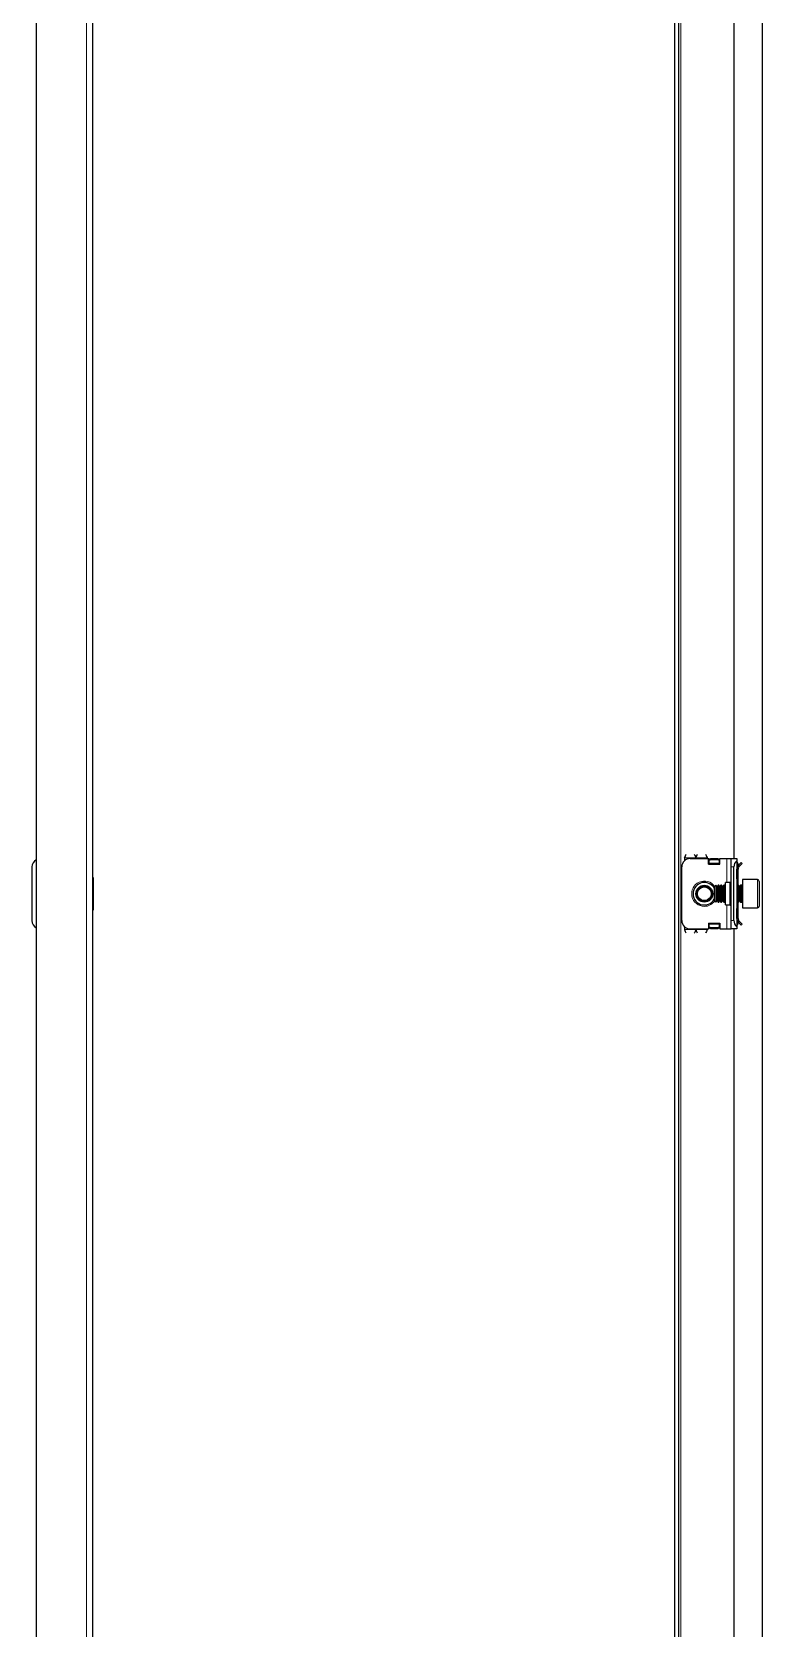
# Model space of a CAD drawing. Header units: millimetres. Extents: x -456 to 1943, y -979 to 1408.
# Drawn here: x 768 to 1028, y 274 to 841 of the extents above; entities that cross this region are included whole.
import ezdxf

# ---------------------------------------------------------------- set-up
doc = ezdxf.new("R2010")
doc.units = ezdxf.units.MM

msp = doc.modelspace()

# ---------------------------------------------------------------- linework, layer by layer
at = {"color": 7, "linetype": 'Continuous', "lineweight": 25}
for p, q in [((769.88, 1302.58), (769.88, -858.42)), ((789.88, 1300.48), (789.88, -856.32)), ((996.66, -858.42), (996.66, 1302.58)), ((998.16, -858.42), (998.16, 1302.58)), ((1027.66, 1271.58), (1027.66, -827.42)), ((1017.66, 1222.08), (1017.66, 547.08)), ((1000.16, 547.33), (1000.16, 546.31)), ((1002.16, 547.08), (1008.66, 547.08)), ((1008.16, 547.33), (1008.16, 547.08)), ((1008.66, 545.08), (1008.66, 547.08)), ((1008.86, 546.96), (1008.66, 546.96)), ((1008.66, 545.08), (1012.66, 545.08)), ((1008.86, 545.08), (1008.86, 546.96)), ((1008.91, 546.7), (1009.41, 547.05)), ((1009.41, 546.7), (1008.91, 546.35)), ((1008.91, 546.35), (1008.91, 546.7)), ((1008.91, 545.43), (1008.91, 546.35)), ((1008.91, 545.08), (1008.91, 545.43)), ((1009.41, 547.05), (1009.41, 546.7)), ((1009.41, 547.05), (1011.91, 547.05)), ((1009.41, 546.7), (1011.91, 546.7)), ((1011.91, 546.7), (1011.91, 547.05)), ((1011.91, 547.05), (1012.41, 546.7)), ((1012.41, 546.35), (1011.91, 546.7)), ((1012.41, 546.7), (1012.41, 546.35)), ((1012.41, 546.35), (1012.41, 545.43)), ((1012.41, 545.43), (1012.41, 545.08)), ((1012.66, 545.08), (1012.66, 547.08)), ((1012.66, 547.08), (1015.16, 547.08)), ((1015.16, 547.08), (1016.66, 547.08)), ((1016.66, 547.08), (1018.66, 547.08)), ((1016.66, 544.08), (1016.66, 547.08)), ((1018.66, 547.08), (1018.66, 546.31)), ((1018.66, 546.31), (1018.66, 522.84)), ((1018.66, 545.99), (1018.87, 545.79)), ((1019.16, 545.08), (1019.16, 544.62)), ((1019.25, 544.74), (1020.22, 545.72)), ((1019.6, 544.39), (1019.25, 544.74)), ((1019.6, 544.39), (1020.57, 545.36)), ((1020.22, 545.72), (1020.57, 545.36)), ((768.38, 544.08), (768.38, 525.08)), ((790.13, 540.36), (789.88, 540.36)), ((790.13, 540.36), (790.13, 539.65)), ((790.13, 539.65), (790.13, 528.79)), ((999.16, 525.08), (999.16, 544.08)), ((1016.66, 525.08), (1016.66, 544.08)), ((1017.66, 525.08), (1017.66, 544.08)), ((1019.16, 543.33), (1018.66, 543.33)), ((1018.66, 539.83), (1018.66, 543.33)), ((1019.16, 539.83), (1018.66, 539.83)), ((1019.16, 539.83), (1019.16, 543.33)), ((1019.16, 537.58), (1019.16, 539.83)), ((1026.06, 539.58), (1020.66, 539.58)), ((1020.66, 539.58), (1020.66, 531.88)), ((1026.66, 538.98), (1026.66, 532.21)), ((1011.21, 537.58), (1010.66, 537.02)), ((1010.66, 537.02), (1010.66, 533.26)), ((1010.66, 533.26), (1010.66, 532.13)), ((1011.27, 537.58), (1011.21, 537.58)), ((1011.21, 537.58), (1011.21, 532.96)), ((1011.66, 537.02), (1011.27, 537.58)), ((1011.27, 537.58), (1011.27, 537.11)), ((1011.27, 537.11), (1011.27, 531.58)), ((1012.05, 537.58), (1011.66, 537.02)), ((1011.66, 537.02), (1011.66, 536.64)), ((1011.66, 536.64), (1011.66, 532.13)), ((1012.27, 537.58), (1012.05, 537.58)), ((1012.05, 537.58), (1012.05, 537.11)), ((1012.05, 537.11), (1012.05, 531.58)), ((1012.66, 537.02), (1012.27, 537.58)), ((1012.27, 537.58), (1012.27, 537.11)), ((1012.27, 537.11), (1012.27, 531.58)), ((1013.05, 537.58), (1012.66, 537.02)), ((1012.66, 537.02), (1012.66, 536.64)), ((1012.66, 536.64), (1012.66, 532.13)), ((1013.27, 537.58), (1013.05, 537.58)), ((1013.05, 537.58), (1013.05, 537.11)), ((1013.05, 537.11), (1013.05, 531.58)), ((1013.66, 537.02), (1013.27, 537.58)), ((1013.27, 537.58), (1013.27, 537.11)), ((1013.27, 537.11), (1013.27, 531.58)), ((1014.05, 537.58), (1013.66, 537.02)), ((1013.66, 537.02), (1013.66, 536.64)), ((1013.66, 536.64), (1013.66, 532.13)), ((1014.27, 537.58), (1014.05, 537.58)), ((1014.05, 537.58), (1014.05, 537.11)), ((1014.05, 537.11), (1014.05, 531.58)), ((1014.66, 537.02), (1014.27, 537.58)), ((1014.27, 537.58), (1014.27, 537.11)), ((1014.27, 537.11), (1014.27, 531.58)), ((1016.16, 538.58), (1014.66, 538.58)), ((1014.66, 530.58), (1014.66, 538.58)), ((1019.05, 537.58), (1018.66, 537.02)), ((1019.27, 537.58), (1019.05, 537.58)), ((1019.05, 537.58), (1019.05, 537.11)), ((1019.05, 537.11), (1019.05, 531.58)), ((1019.66, 537.02), (1019.27, 537.58)), ((1019.27, 537.58), (1019.27, 537.11)), ((1019.27, 537.11), (1019.27, 531.58)), ((1020.05, 537.58), (1019.66, 537.02)), ((1019.66, 537.02), (1019.66, 536.64)), ((1019.66, 536.64), (1019.66, 532.13)), ((1020.41, 537.58), (1020.05, 537.58)), ((1020.05, 537.58), (1020.05, 537.11)), ((1020.05, 537.11), (1020.05, 531.58)), ((789.88, 528.79), (790.13, 528.79)), ((1010.66, 532.13), (1011.21, 531.58)), ((1011.21, 532.96), (1011.21, 531.58)), ((1011.21, 531.58), (1011.27, 531.58)), ((1011.27, 531.58), (1011.66, 532.13)), ((1011.66, 532.13), (1012.05, 531.58)), ((1012.05, 531.58), (1012.27, 531.58)), ((1012.27, 531.58), (1012.66, 532.13)), ((1012.66, 532.13), (1013.05, 531.58)), ((1013.05, 531.58), (1013.27, 531.58)), ((1013.27, 531.58), (1013.66, 532.13)), ((1013.66, 532.13), (1014.05, 531.58)), ((1014.05, 531.58), (1014.27, 531.58)), ((1014.27, 531.58), (1014.66, 532.13)), ((1014.66, 530.58), (1016.16, 530.58)), ((1018.66, 532.13), (1019.05, 531.58)), ((1018.66, 529.33), (1019.16, 529.33)), ((1018.66, 525.83), (1018.66, 529.33)), ((1019.05, 531.58), (1019.27, 531.58)), ((1019.16, 529.33), (1019.16, 531.58)), ((1019.16, 525.83), (1019.16, 529.33)), ((1019.27, 531.58), (1019.66, 532.13)), ((1019.66, 532.13), (1020.05, 531.58)), ((1020.05, 531.58), (1020.41, 531.58)), ((1020.66, 531.88), (1020.66, 529.58)), ((1020.66, 529.58), (1026.06, 529.58)), ((1026.66, 532.21), (1026.66, 530.18)), ((1000.16, 522.84), (1000.16, 521.83)), ((1002.16, 522.08), (1008.66, 522.08)), ((1008.16, 522.08), (1008.16, 521.83)), ((1008.66, 524.08), (1008.66, 522.08)), ((1008.66, 524.08), (1012.66, 524.08)), ((1008.66, 522.2), (1008.86, 522.2)), ((1008.86, 522.2), (1008.86, 524.08)), ((1008.91, 523.73), (1008.91, 524.08)), ((1008.91, 522.81), (1008.91, 523.73)), ((1008.91, 522.46), (1008.91, 522.81)), ((1008.91, 522.81), (1009.41, 522.46)), ((1009.41, 522.1), (1008.91, 522.46)), ((1009.41, 522.46), (1009.41, 522.1)), ((1011.91, 522.46), (1009.41, 522.46)), ((1011.91, 522.1), (1009.41, 522.1)), ((1011.91, 522.46), (1012.41, 522.81)), ((1011.91, 522.1), (1011.91, 522.46)), ((1012.41, 522.46), (1011.91, 522.1)), ((1012.41, 524.08), (1012.41, 523.73)), ((1012.41, 523.73), (1012.41, 522.81)), ((1012.41, 522.81), (1012.41, 522.46)), ((1012.66, 524.08), (1012.66, 522.08)), ((1012.66, 522.08), (1015.16, 522.08)), ((1015.16, 522.08), (1016.66, 522.08)), ((1016.66, 522.08), (1016.66, 525.08)), ((1018.66, 522.08), (1016.66, 522.08)), ((1017.66, 522.08), (1017.66, -77.92)), ((1019.16, 525.83), (1018.66, 525.83)), ((1018.87, 523.37), (1018.66, 523.16)), ((1018.66, 522.84), (1018.66, 522.08)), ((1019.16, 524.08), (1019.16, 524.47)), ((1019.6, 524.77), (1019.25, 524.41)), ((1019.25, 524.41), (1020.22, 523.44)), ((1019.6, 524.77), (1020.57, 523.79)), ((1020.22, 523.44), (1020.57, 523.79))]:
    msp.add_line(p, q, dxfattribs=at)
at = {"color": 8, "linetype": 'Continuous', "lineweight": 18}
for p, q in [((787.78, 1302.58), (787.78, -858.42)), ((998.76, -856.32), (998.76, 1300.48)), ((1000.16, 547.33), (1004.16, 547.33)), ((1004.16, 547.33), (1008.16, 547.33)), ((1012.41, 545.43), (1008.91, 545.43)), ((1015.16, 538.58), (1015.16, 547.08)), ((1018.66, 545.58), (1018.87, 545.79)), ((1018.66, 545.08), (1019.16, 545.08)), ((1017.66, 544.08), (1016.66, 544.08)), ((1026.06, 531.88), (1026.06, 539.58)), ((1016.16, 530.58), (1016.16, 538.58)), ((1020.41, 531.58), (1020.41, 537.58)), ((1015.16, 522.08), (1015.16, 530.58)), ((1026.06, 529.58), (1026.06, 531.88)), ((1000.16, 521.83), (1004.16, 521.83)), ((1008.16, 521.83), (1004.16, 521.83)), ((1008.91, 523.73), (1012.41, 523.73)), ((1016.66, 525.08), (1017.66, 525.08)), ((1018.66, 524.08), (1019.16, 524.08)), ((1018.66, 523.58), (1018.87, 523.37))]:
    msp.add_line(p, q, dxfattribs=at)
at = {"color": 7, "linetype": 'Continuous', "lineweight": 25}
for radius in [3, 2.76, 2.45]:
    msp.add_circle((1007.16, 534.58), radius, dxfattribs=at)
for centre, radius, start, end in [((771.38, 544.08), 3, 120, 180), ((1002.16, 544.08), 3, 90, 180), ((1020.66, 544.08), 3, 131.8103, 180), ((1018.16, 545.08), 1, 360, 45), ((1016.16, 539.08), 0.5, 270, 0), ((1026.06, 538.98), 0.6, 0, 90), ((1007.16, 534.58), 4, 90, 331.045), ((1007.16, 534.58), 4, 28.955, 90), ((1020.41, 537.83), 0.25, 270, 0), ((1016.16, 530.08), 0.5, 360, 90), ((1020.41, 531.33), 0.25, 360, 90), ((1026.06, 530.18), 0.6, 270, 360), ((771.38, 525.08), 3, 180, 240), ((1002.16, 525.08), 3, 180, 270), ((1020.66, 525.08), 3, 180, 228.1897), ((1018.16, 524.08), 1, 315, 360)]:
    msp.add_arc(centre, radius, start, end, dxfattribs=at)
at = {"color": 8, "linetype": 'Continuous', "lineweight": 18}
for start, end in [(35.4622, 270), (270, 324.5378)]:
    msp.add_arc((1007.16, 534.58), 4.5, start, end, dxfattribs=at)
at = {"color": 7, "linetype": 'Continuous', "lineweight": 25}
for points, knots in [([(1000.16, 547.33), (1000.26, 547.57), (1000.45, 548.06), (1000.64, 548.45), (1000.73, 548.65)], [0, 0, 0, 0, 0.502065, 1, 1, 1, 1]), ([(1003.59, 548.64), (1003.67, 548.48), (1003.84, 548.14), (1004.03, 547.65), (1004.14, 547.37), (1004.16, 547.33)], [0, 0, 0, 0, 0.415483, 0.917152, 1, 1, 1, 1]), ([(1004.16, 547.33), (1004.26, 547.57), (1004.45, 548.06), (1004.64, 548.45), (1004.73, 548.65)], [0, 0, 0, 0, 0.502065, 1, 1, 1, 1]), ([(1007.59, 548.64), (1007.67, 548.48), (1007.84, 548.14), (1008.03, 547.65), (1008.14, 547.37), (1008.16, 547.33)], [0, 0, 0, 0, 0.4154826, 0.9171518, 1, 1, 1, 1]), ([(1019.25, 544.74), (1019.09, 544.55), (1018.79, 544.18), (1018.67, 543.65), (1018.66, 543.37), (1018.66, 543.33)], [0, 0, 0, 0, 0.461863, 0.923726, 1, 1, 1, 1]), ([(1019.6, 544.39), (1019.48, 544.24), (1019.3, 544.01), (1019.18, 543.63), (1019.17, 543.43), (1019.16, 543.33)], [0, 0, 0, 0, 0.485042, 0.738404, 1, 1, 1, 1]), ([(1000.73, 520.52), (1000.65, 520.67), (1000.48, 521.02), (1000.29, 521.51), (1000.18, 521.79), (1000.16, 521.83)], [0, 0, 0, 0, 0.415483, 0.917152, 1, 1, 1, 1]), ([(1004.16, 521.83), (1004.06, 521.58), (1003.87, 521.1), (1003.68, 520.7), (1003.59, 520.51)], [0, 0, 0, 0, 0.502065, 1, 1, 1, 1]), ([(1004.73, 520.52), (1004.65, 520.67), (1004.48, 521.02), (1004.29, 521.51), (1004.18, 521.79), (1004.16, 521.83)], [0, 0, 0, 0, 0.415483, 0.917152, 1, 1, 1, 1]), ([(1008.16, 521.83), (1008.06, 521.58), (1007.87, 521.1), (1007.68, 520.7), (1007.59, 520.51)], [0, 0, 0, 0, 0.502065, 1, 1, 1, 1]), ([(1018.66, 525.83), (1018.69, 525.59), (1018.74, 525.1), (1019.02, 524.65), (1019.22, 524.44), (1019.25, 524.41)], [0, 0, 0, 0, 0.461863, 0.923726, 1, 1, 1, 1]), ([(1019.16, 525.83), (1019.18, 525.64), (1019.21, 525.35), (1019.4, 525), (1019.53, 524.84), (1019.6, 524.77)], [0, 0, 0, 0, 0.485042, 0.738404, 1, 1, 1, 1])]:
    msp.add_open_spline(points, degree=3, knots=knots, dxfattribs=at)

doc.saveas('drawing.dxf')
